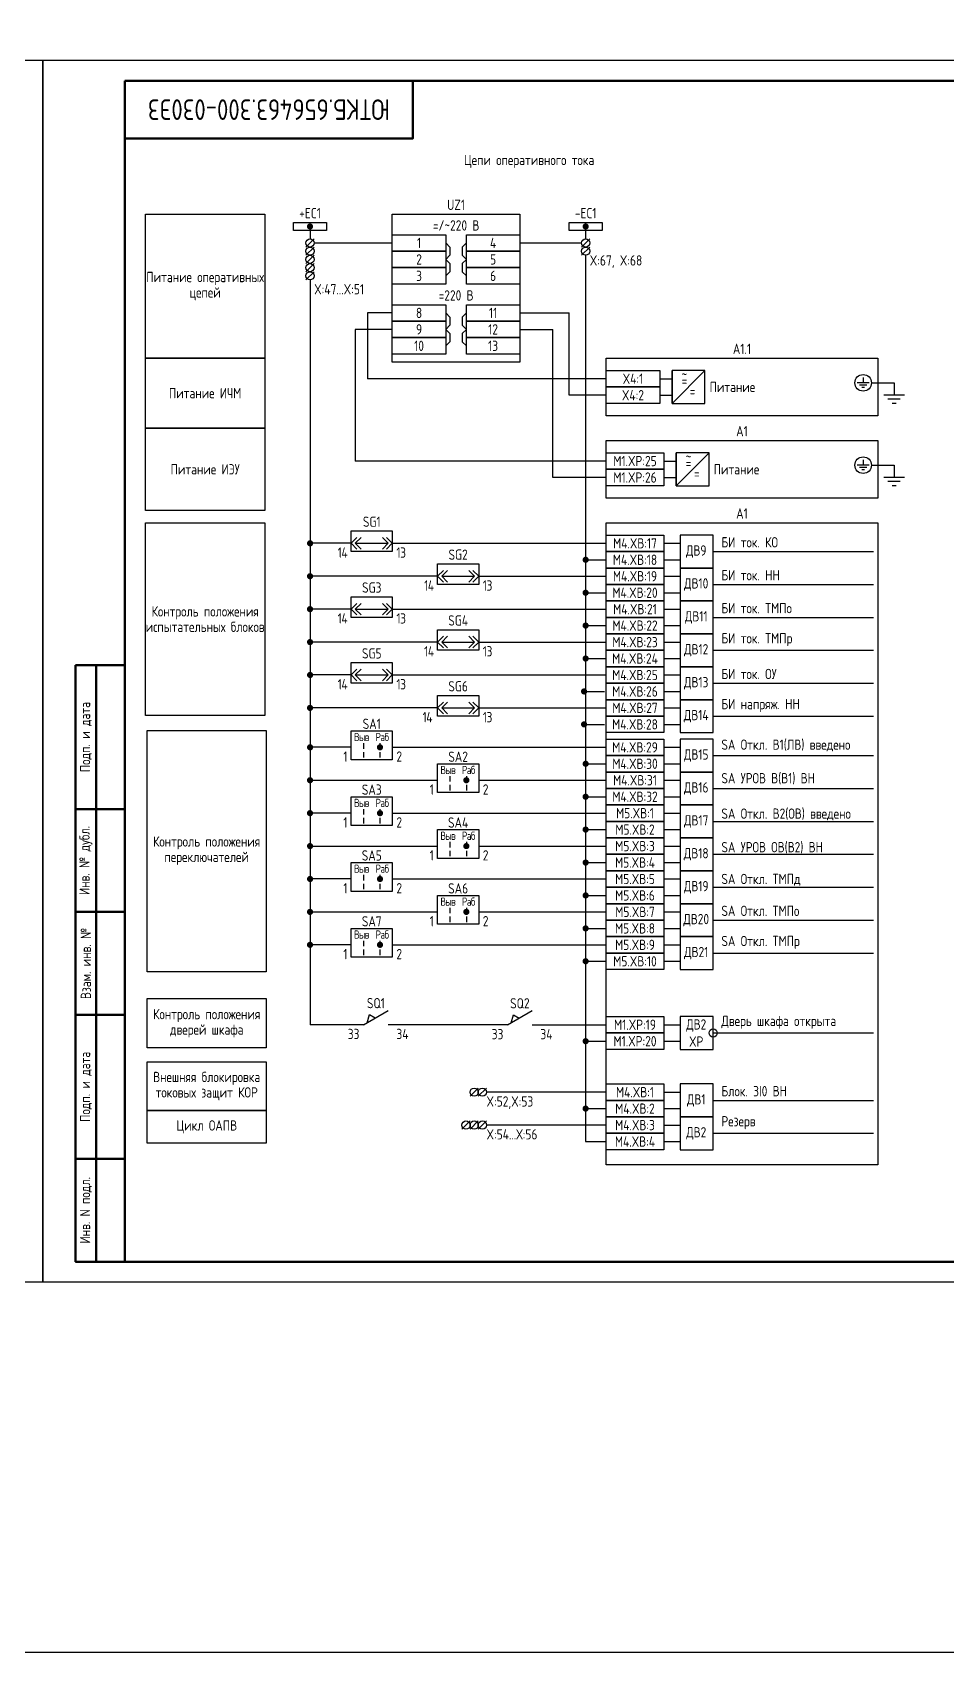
# Model space of a CAD drawing. Header units: millimetres. Extents: x -921 to 3406, y -90 to 586.
# Drawn here: x 417.5 to 639.7, y -90 to 303.8 of the extents above; entities that cross this region are included whole.
import ezdxf

# ---------------------------------------------------------------- set-up
doc = ezdxf.new("R2010")
doc.units = ezdxf.units.MM
doc.styles.add('Gost_type_A', font='GOST_A.TTF')

# ---------------------------------------------------------------- blocks, each defined once
blk = doc.blocks.new('Формат_А3')
blk.add_lwpolyline([(-420, 297), (0, 297), (0, 0), (-420, 0)], close=True)
at = {"lineweight": 50}
blk.add_lwpolyline([(-400, 292), (-5, 292), (-5, 5), (-400, 5)], close=True, dxfattribs=at)
blk = doc.blocks.new('POINT')
at = {"const_width": 0.75}
blk.add_lwpolyline([(-0.375, 0, 1), (0.375, 0, 1)], format="xyb", close=True, dxfattribs=at)
blk = doc.blocks.new('Шинка')
blk.add_lwpolyline([(-4, 1), (4, 1), (4, -1), (-4, -1)], close=True)
blk.add_blockref('POINT', (0, 0))
blk = doc.blocks.new('БИ_разъем')
for p, q in [((0, 0), (1.41, 1.41)), ((0, 0), (1.41, 1.41)), ((0, 0), (1.41, -1.41)), ((0, 0), (1.41, -1.41)), ((1, 0), (2.41, 1.41)), ((1, 0), (2.41, -1.41)), ((1, 0), (9, 0)), ((9, 0), (7.59, 1.41)), ((9, 0), (7.59, -1.41)), ((10, 0), (8.59, 1.41)), ((10, 0), (8.59, 1.41)), ((10, 0), (8.59, -1.41)), ((10, 0), (8.59, -1.41))]:
    blk.add_line(p, q)
blk = doc.blocks.new('Переключатель_положение')
for p, q in [((2, 1), (2, -0.34)), ((2, -1.14), (2, -2.49))]:
    blk.add_line(p, q)
blk = doc.blocks.new('Штамп угловой верхний')
at = {"lineweight": 50}
blk.add_lwpolyline([(0, 0), (70, 0), (70, -14), (0, -14)], close=True, dxfattribs=at)
blk = doc.blocks.new('Штамп левый нижний')
at = {"lineweight": 50}
for points in [[(-12, 145), (-7, 145), (-7, 110), (-12, 110)], [(-7, 145), (0, 145), (0, 110), (-7, 110)], [(-12, 110), (-7, 110), (-7, 85), (-12, 85)], [(-7, 110), (0, 110), (0, 85), (-7, 85)], [(-12, 85), (-7, 85), (-7, 60), (-12, 60)], [(-7, 85), (0, 85), (0, 60), (-7, 60)], [(-12, 60), (-7, 60), (-7, 25), (-12, 25)], [(-7, 60), (0, 60), (0, 25), (-7, 25)], [(-12, 25), (-7, 25), (-7, 0), (-12, 0)], [(-7, 25), (0, 25), (0, 0), (-7, 0)]]:
    blk.add_lwpolyline(points, close=True, dxfattribs=at)
at = {"char_height": 2.5, "attachment_point": 5, "rotation": 90, "style": 'Gost_type_A'}
for s, insert, width in [('Подп. и дата', (-9.5, 127.5), 35), ('Инв. № дубл.', (-9.5, 97.5), 25), ('Взам. инв. №', (-9.5, 72.5), 25), ('Подп. и дата', (-9.5, 42.5), 35), ('Инв. N подл.', (-9.5, 12.5), 25)]:
    blk.add_mtext(s, dxfattribs=dict(at, insert=insert, width=width))

msp = doc.modelspace()

# ---------------------------------------------------------------- linework, layer by layer
for p, q in [((485, 256.59), (485, 253.59)), ((552, 256.59), (552, 253.59)), ((486, 253.59), (484, 251.59)), ((486, 252.59), (505, 252.59)), ((536, 252.59), (551, 252.59)), ((553, 253.59), (551, 251.59)), ((486, 251.59), (484, 249.59)), ((486, 249.59), (484, 247.59)), ((553, 251.59), (551, 249.59)), ((552, 249.59), (552, 34.2)), ((486, 247.59), (484, 245.59)), ((486, 245.59), (484, 243.59)), ((485, 243.59), (485, 62.59)), ((505, 235.59), (499, 235.59)), ((499, 235.59), (499, 219.59)), ((536, 235.59), (548, 235.59)), ((548, 215.59), (548, 235.59)), ((496, 231.59), (496, 199.59)), ((505, 231.59), (496, 231.59)), ((536, 231.59), (544, 231.59)), ((544, 195.59), (544, 231.59)), ((573, 213.59), (573, 221.59)), ((573, 213.59), (581, 221.59)), ((557, 219.59), (499, 219.59)), ((621.48, 218.59), (627, 218.59)), ((557, 215.59), (548, 215.59)), ((574, 193.59), (574, 201.59)), ((574, 193.59), (582, 201.59)), ((557, 199.59), (496, 199.59)), ((621.48, 198.59), (627, 198.59)), ((557, 195.59), (544, 195.59)), ((495, 179.59), (485, 179.59)), ((505, 179.59), (557, 179.59)), ((571, 179.59), (575, 179.59)), ((583, 177.59), (622, 177.59)), ((552, 175.59), (557, 175.59)), ((571, 175.59), (575, 175.59)), ((516, 171.59), (485, 171.59)), ((526, 171.59), (557, 171.59)), ((571, 171.59), (575, 171.59)), ((583, 169.59), (622, 169.59)), ((552, 167.59), (557, 167.59)), ((571, 167.59), (575, 167.59)), ((495, 163.59), (485, 163.59)), ((505, 163.59), (557, 163.59)), ((571, 163.59), (575, 163.59)), ((583, 161.59), (622, 161.59)), ((552, 159.59), (557, 159.59)), ((571, 159.59), (575, 159.59)), ((516, 155.59), (485, 155.59)), ((526, 155.59), (557, 155.59)), ((571, 155.59), (575, 155.59)), ((583, 153.59), (622, 153.59)), ((552, 151.59), (557, 151.59)), ((571, 151.59), (575, 151.59)), ((495, 147.59), (485, 147.59)), ((505, 147.59), (557, 147.59)), ((571, 147.59), (575, 147.59)), ((551.62, 143.59), (556.62, 143.59)), ((571, 143.59), (575, 143.59)), ((583, 145.59), (622, 145.59)), ((516, 139.59), (485, 139.59)), ((526, 139.59), (557, 139.59)), ((571, 139.59), (575, 139.59)), ((551.62, 135.59), (556.62, 135.59)), ((571, 135.59), (575, 135.59)), ((583, 137.59), (622, 137.59)), ((495, 130.01), (485, 130.01)), ((505, 130.01), (557, 130.01)), ((571, 130.01), (575, 130.01)), ((552, 126.01), (557, 126.01)), ((571, 126.01), (575, 126.01)), ((583, 128.01), (622, 128.01)), ((485, 122.01), (516, 122.01)), ((526, 122.01), (557, 122.01)), ((571, 122.01), (575, 122.01)), ((583, 120.01), (622, 120.01)), ((552, 118.01), (557, 118.01)), ((571, 118.01), (575, 118.01)), ((495, 114.01), (485, 114.01)), ((505, 114.01), (557, 114.01)), ((571, 114.01), (575, 114.01)), ((583, 112.01), (622, 112.01)), ((552, 110.01), (557, 110.01)), ((571, 110.01), (575, 110.01)), ((485, 106.01), (516, 106.01)), ((526, 106.01), (557, 106.01)), ((571, 106.01), (575, 106.01)), ((583, 104.01), (622, 104.01)), ((552, 102.01), (557, 102.01)), ((571, 102.01), (575, 102.01)), ((495, 98.01), (485, 98.01)), ((505, 98.01), (557, 98.01)), ((571, 98.01), (575, 98.01)), ((583, 96.01), (622, 96.01)), ((552, 94.01), (557, 94.01)), ((571, 94.01), (575, 94.01)), ((485, 90.01), (516, 90.01)), ((526, 90.01), (557, 90.01)), ((571, 90.01), (575, 90.01)), ((583, 88.01), (622, 88.01)), ((552, 86.01), (557, 86.01)), ((571, 86.01), (575, 86.01)), ((495, 82.01), (485, 82.01)), ((505, 82.01), (557, 82.01)), ((571, 82.01), (575, 82.01)), ((583, 80.01), (622, 80.01)), ((552, 78.01), (557, 78.01)), ((571, 78.01), (575, 78.01)), ((498, 62.59), (504, 66.05)), ((498.86, 63.09), (499.43, 65.08)), ((499.43, 65.08), (500.87, 64.25)), ((533, 62.55), (539, 66.01)), ((533.86, 63.05), (534.43, 65.03)), ((534.43, 65.03), (535.87, 64.2)), ((498, 62.59), (485, 62.59)), ((533, 62.55), (504, 62.55)), ((539, 62.59), (557, 62.59)), ((571, 62.59), (575, 62.59)), ((583, 60.59), (622, 60.59)), ((552, 58.59), (557, 58.59)), ((552, 58.59), (557, 58.59)), ((571, 58.59), (575, 58.59)), ((525.9, 47.2), (523.9, 45.2)), ((527.9, 47.2), (525.9, 45.2)), ((557, 46.2), (527.9, 46.2)), ((571, 46.2), (575, 46.2)), ((583, 44.2), (622, 44.2)), ((552, 42.2), (557, 42.2)), ((571, 42.2), (575, 42.2)), ((523.9, 39.2), (521.9, 37.2)), ((525.9, 39.2), (523.9, 37.2)), ((527.9, 39.2), (525.9, 37.2)), ((557, 38.2), (527.9, 38.2)), ((571, 38.2), (575, 38.2)), ((583, 36.2), (622, 36.2)), ((552, 34.2), (557, 34.2)), ((571, 34.2), (575, 34.2))]:
    msp.add_line(p, q)
at = {"ltscale": 4}
for p, q in [((570, 219.59), (573, 219.59)), ((570, 215.59), (573, 215.59)), ((571, 199.59), (574, 199.59)), ((571, 195.59), (574, 195.59))]:
    msp.add_line(p, q, dxfattribs=at)
at = {"ltscale": 4.32}
for p, q in [((620.89, 218.59), (618.04, 218.59)), ((620.32, 218.02), (618.61, 218.02)), ((619.75, 217.45), (619.18, 217.45)), ((619.46, 219.88), (619.46, 218.59)), ((627, 218.59), (627, 215.59)), ((629.5, 215.59), (624.5, 215.59)), ((628.5, 214.59), (625.5, 214.59)), ((627.5, 213.59), (626.5, 213.59)), ((620.89, 198.59), (618.04, 198.59)), ((620.32, 198.02), (618.61, 198.02)), ((619.75, 197.45), (619.18, 197.45)), ((619.46, 199.88), (619.46, 198.59)), ((627, 198.59), (627, 195.59)), ((629.5, 195.59), (624.5, 195.59)), ((628.5, 194.59), (625.5, 194.59)), ((627.5, 193.59), (626.5, 193.59))]:
    msp.add_line(p, q, dxfattribs=at)
for points in [[(-920.84, 586), (3406.45, 586), (3406.45, -90), (-920.84, -90)], [(473.98, 224.59), (445, 224.59), (445, 259.59), (473.98, 259.59)], [(505, 259.59), (536, 259.59), (536, 223.59), (505, 223.59)], [(505, 254.59), (518, 254.59), (518, 250.59), (505, 250.59)], [(523, 254.59), (536, 254.59), (536, 250.59), (523, 250.59)], [(505, 250.59), (518, 250.59), (518, 246.59), (505, 246.59)], [(523, 250.59), (536, 250.59), (536, 246.59), (523, 246.59)], [(505, 246.59), (518, 246.59), (518, 242.59), (505, 242.59)], [(523, 246.59), (536, 246.59), (536, 242.59), (523, 242.59)], [(505, 237.59), (518, 237.59), (518, 233.59), (505, 233.59)], [(523, 237.59), (536, 237.59), (536, 233.59), (523, 233.59)], [(505, 233.59), (518, 233.59), (518, 229.59), (505, 229.59)], [(523, 233.59), (536, 233.59), (536, 229.59), (523, 229.59)], [(505, 229.59), (518, 229.59), (518, 225.59), (505, 225.59)], [(523, 229.59), (536, 229.59), (536, 225.59), (523, 225.59)], [(473.98, 207.59), (445, 207.59), (445, 224.59), (473.98, 224.59)], [(557, 224.59), (623, 224.59), (623, 210.59), (557, 210.59)], [(557, 221.59), (570, 221.59), (570, 217.59), (557, 217.59)], [(557, 217.59), (570, 217.59), (570, 213.59), (557, 213.59)], [(473.99, 187.59), (445, 187.59), (445, 207.59), (473.99, 207.59)], [(557, 204.59), (623, 204.59), (623, 190.59), (557, 190.59)], [(557, 201.59), (571, 201.59), (571, 197.59), (557, 197.59)], [(557, 197.59), (571, 197.59), (571, 193.59), (557, 193.59)], [(474, 137.74), (445, 137.74), (445, 184.59), (474, 184.59)], [(495, 182.59), (505, 182.59), (505, 177.59), (495, 177.59)], [(557, 184.59), (623, 184.59), (623, 28.58), (557, 28.58)], [(557, 181.59), (571, 181.59), (571, 177.59), (557, 177.59)], [(557, 177.59), (571, 177.59), (571, 173.59), (557, 173.59)], [(516, 174.59), (526, 174.59), (526, 169.59), (516, 169.59)], [(557, 173.59), (571, 173.59), (571, 169.59), (557, 169.59)], [(557, 169.59), (571, 169.59), (571, 165.59), (557, 165.59)], [(495, 166.59), (505, 166.59), (505, 161.59), (495, 161.59)], [(557, 165.59), (571, 165.59), (571, 161.59), (557, 161.59)], [(557, 161.59), (571, 161.59), (571, 157.59), (557, 157.59)], [(516, 158.59), (526, 158.59), (526, 153.59), (516, 153.59)], [(557, 157.59), (571, 157.59), (571, 153.59), (557, 153.59)], [(557, 153.59), (571, 153.59), (571, 149.59), (557, 149.59)], [(495, 150.59), (505, 150.59), (505, 145.59), (495, 145.59)], [(557, 149.59), (571, 149.59), (571, 145.59), (557, 145.59)], [(516, 142.59), (526, 142.59), (526, 137.59), (516, 137.59)], [(557, 145.59), (571, 145.59), (571, 141.59), (557, 141.59)], [(557, 141.59), (571, 141.59), (571, 137.59), (557, 137.59)], [(474.35, 75.43), (445.37, 75.43), (445.37, 134.09), (474.35, 134.09)], [(495, 134.01), (505, 134.01), (505, 127.01), (495, 127.01)], [(557, 137.59), (571, 137.59), (571, 133.59), (557, 133.59)], [(557, 132.01), (571, 132.01), (571, 128.01), (557, 128.01)], [(516, 126.01), (526, 126.01), (526, 119.01), (516, 119.01)], [(557, 128.01), (571, 128.01), (571, 124.01), (557, 124.01)], [(557, 124.01), (571, 124.01), (571, 120.01), (557, 120.01)], [(557, 120.01), (571, 120.01), (571, 116.01), (557, 116.01)], [(495, 118.01), (505, 118.01), (505, 111.01), (495, 111.01)], [(557, 116.01), (571, 116.01), (571, 112.01), (557, 112.01)], [(557, 112.01), (571, 112.01), (571, 108.01), (557, 108.01)], [(516, 110.01), (526, 110.01), (526, 103.01), (516, 103.01)], [(557, 108.01), (571, 108.01), (571, 104.01), (557, 104.01)], [(557, 104.01), (571, 104.01), (571, 100.01), (557, 100.01)], [(495, 102.01), (505, 102.01), (505, 95.01), (495, 95.01)], [(557, 100.01), (571, 100.01), (571, 96.01), (557, 96.01)], [(557, 96.01), (571, 96.01), (571, 92.01), (557, 92.01)], [(516, 94.01), (526, 94.01), (526, 87.01), (516, 87.01)], [(557, 92.01), (571, 92.01), (571, 88.01), (557, 88.01)], [(557, 88.01), (571, 88.01), (571, 84.01), (557, 84.01)], [(495, 86.01), (505, 86.01), (505, 79.01), (495, 79.01)], [(557, 84.01), (571, 84.01), (571, 80.01), (557, 80.01)], [(557, 80.01), (571, 80.01), (571, 76.01), (557, 76.01)], [(474.35, 56.95), (445.38, 56.95), (445.38, 68.95), (474.35, 68.95)], [(557, 64.59), (571, 64.59), (571, 60.59), (557, 60.59)], [(557, 64.59), (571, 64.59), (571, 60.59), (557, 60.59)], [(557, 60.59), (571, 60.59), (571, 56.59), (557, 56.59)], [(474.35, 41.77), (445.41, 41.77), (445.41, 53.59), (474.35, 53.59)], [(557, 48.2), (571, 48.2), (571, 44.2), (557, 44.2)], [(557, 44.2), (571, 44.2), (571, 40.2), (557, 40.2)], [(474.35, 33.77), (445.41, 33.77), (445.41, 41.77), (474.35, 41.77)], [(557, 40.2), (571, 40.2), (571, 36.2), (557, 36.2)], [(557, 36.2), (571, 36.2), (571, 32.2), (557, 32.2)]]:
    msp.add_lwpolyline(points, close=True)
for points in [[(518, 252.59), (519, 251.59), (519, 249.59), (518, 248.59)], [(523, 252.59), (522, 251.59), (522, 249.59), (523, 248.59)], [(518, 248.59), (519, 247.59), (519, 245.59), (518, 244.59)], [(523, 248.59), (522, 247.59), (522, 245.59), (523, 244.59)], [(518, 235.59), (519, 234.59), (519, 232.59), (518, 231.59)], [(523, 235.59), (522, 234.59), (522, 232.59), (523, 231.59)], [(518, 231.59), (519, 230.59), (519, 228.59), (518, 227.59)], [(523, 231.59), (522, 230.59), (522, 228.59), (523, 227.59)]]:
    msp.add_lwpolyline(points)
at = {"ltscale": 4}
for points in [[(573, 213.59), (581, 213.59), (581, 221.59), (573, 221.59)], [(574, 193.59), (582, 193.59), (582, 201.59), (574, 201.59)], [(575, 173.59), (583, 173.59), (583, 181.59), (575, 181.59)], [(575, 165.59), (583, 165.59), (583, 173.59), (575, 173.59)], [(575, 157.59), (583, 157.59), (583, 165.59), (575, 165.59)], [(575, 149.59), (583, 149.59), (583, 157.59), (575, 157.59)], [(575, 141.59), (583, 141.59), (583, 149.59), (575, 149.59)], [(575, 133.59), (583, 133.59), (583, 141.59), (575, 141.59)], [(575, 124.01), (583, 124.01), (583, 132.01), (575, 132.01)], [(575, 116.01), (583, 116.01), (583, 124.01), (575, 124.01)], [(575, 108.01), (583, 108.01), (583, 116.01), (575, 116.01)], [(575, 100.01), (583, 100.01), (583, 108.01), (575, 108.01)], [(575, 92.01), (583, 92.01), (583, 100.01), (575, 100.01)], [(575, 84.01), (583, 84.01), (583, 92.01), (575, 92.01)], [(575, 76.01), (583, 76.01), (583, 84.01), (575, 84.01)], [(575, 56.59), (583, 56.59), (583, 64.59), (575, 64.59)], [(575, 40.2), (583, 40.2), (583, 48.2), (575, 48.2)], [(575, 32.2), (583, 32.2), (583, 40.2), (575, 40.2)]]:
    msp.add_lwpolyline(points, close=True, dxfattribs=at)
for centre, radius in [((485, 252.59), 1), ((552, 252.59), 1), ((485, 250.59), 1), ((485, 248.59), 1), ((552, 250.59), 1), ((485, 246.59), 1), ((485, 244.59), 1), ((619.46, 218.59), 2.02), ((619.46, 198.59), 2.02), ((583, 60.59), 1), ((524.9, 46.2), 1), ((526.9, 46.2), 1), ((522.9, 38.2), 1), ((524.9, 38.2), 1), ((526.9, 38.2), 1)]:
    msp.add_circle(centre, radius)

# ---------------------------------------------------------------- block references
at = {"color": 1}
for name, p in [('Формат_А3', (420, 0)), ('Формат_А3', (840, 0)), ('Штамп левый нижний', (440, 5))]:
    msp.add_blockref(name, p, dxfattribs=at)
for name, p in [('Штамп угловой верхний', (440, 292)), ('Шинка', (485, 256.59)), ('Шинка', (552, 256.59)), ('POINT', (485, 179.59)), ('БИ_разъем', (495, 179.59)), ('POINT', (552, 175.59)), ('POINT', (485, 171.59)), ('БИ_разъем', (516, 171.59)), ('POINT', (552, 167.59)), ('POINT', (485, 163.59)), ('БИ_разъем', (495, 163.59)), ('POINT', (552, 159.59)), ('POINT', (485, 155.59)), ('БИ_разъем', (516, 155.59)), ('POINT', (552, 151.59)), ('POINT', (485, 147.59)), ('БИ_разъем', (495, 147.59)), ('POINT', (551.62, 143.59)), ('POINT', (485, 139.59)), ('БИ_разъем', (516, 139.59)), ('POINT', (551.62, 135.59)), ('POINT', (485, 130.01)), ('Переключатель_положение', (496, 130.01)), ('POINT', (502, 130.01)), ('Переключатель_положение', (500, 130.01)), ('POINT', (552, 126.01)), ('POINT', (485, 122.01)), ('Переключатель_положение', (517, 122.01)), ('POINT', (523, 122.01)), ('Переключатель_положение', (521, 122.01)), ('POINT', (552, 118.01)), ('POINT', (485, 114.01)), ('Переключатель_положение', (496, 114.01)), ('POINT', (502, 114.01)), ('Переключатель_положение', (500, 114.01)), ('POINT', (552, 110.01)), ('POINT', (485, 106.01)), ('Переключатель_положение', (517, 106.01)), ('POINT', (523, 106.01)), ('Переключатель_положение', (521, 106.01)), ('POINT', (552, 102.01)), ('POINT', (485, 98.01)), ('Переключатель_положение', (496, 98.01)), ('POINT', (502, 98.01)), ('Переключатель_положение', (500, 98.01)), ('POINT', (552, 94.01)), ('POINT', (485, 90.01)), ('Переключатель_положение', (517, 90.01)), ('POINT', (523, 90.01)), ('Переключатель_положение', (521, 90.01)), ('POINT', (552, 86.01)), ('POINT', (485, 82.01)), ('Переключатель_положение', (496, 82.01)), ('POINT', (502, 82.01)), ('Переключатель_положение', (500, 82.01)), ('POINT', (552, 78.01)), ('POINT', (552, 58.59)), ('POINT', (552, 58.59)), ('POINT', (552, 42.2))]:
    msp.add_blockref(name, p)

# ---------------------------------------------------------------- texts
at = {"insert": (475, 285), "char_height": 5, "width": 70, "attachment_point": 5, "rotation": 180, "style": 'Gost_type_A'}
msp.add_mtext('ЮТКБ.656463.300-030Э3', dxfattribs=at)
at = {"char_height": 2.5, "line_spacing_factor": 0.9, "style": 'Gost_type_A'}
for s, insert, width, attachment_point in [('Цепи оперативного тока', (538.25, 272.41), 197.5, 5), ('UZ1', (520.5, 260.59), 31, 8), ('=/~220 В', (520.5, 255.59), 31, 8), ('X:67, X:68', (553, 249.59), 16, 1), ('Питание оперативных цепей', (459.49, 242.09), 28.9833, 5), ('X:47...X:51', (486, 242.59), 16, 1), ('=220 В', (520.5, 238.59), 31, 8), ('A1.1', (590, 225.59), 66, 8), ('Питание ИЧМ', (459.49, 216.09), 28.9833, 5), ('A1', (590, 205.59), 66, 8), ('Питание ИЭУ', (459.5, 197.59), 28.9936, 5), ('SG1', (500, 183.59), 10, 8), ('A1', (590, 185.59), 66, 8), ('{\\T0.9;14}', (494, 178.59), 5, 3), ('{\\T0.9;13}', (506, 178.59), 5, 1), ('SG2', (521, 175.59), 10, 8), ('SG3', (500, 167.59), 10, 8), ('{\\T0.9;14}', (515, 170.59), 5, 3), ('{\\T0.9;13}', (527, 170.59), 5, 1), ('Контроль положения\\Pиспытательных блоков', (459.5, 161.17), 28.996, 5), ('{\\T0.9;14}', (494, 162.59), 5, 3), ('{\\T0.9;13}', (506, 162.59), 5, 1), ('SG4', (521, 159.59), 10, 8), ('SG5', (500, 151.59), 10, 8), ('{\\T0.9;14}', (515, 154.59), 5, 3), ('{\\T0.9;13}', (527, 154.59), 5, 1), ('{\\T0.9;14}', (494, 146.59), 5, 3), ('{\\T0.9;13}', (506, 146.59), 5, 1), ('SG6', (521, 143.59), 10, 8), ('{\\T0.9;14}', (514.62, 138.59), 5, 3), ('{\\T0.9;13}', (527, 138.59), 5, 1), ('Контроль положения\\Pпереключателей', (459.86, 104.91), 28.9737, 5), ('Контроль положения\\Pдверей шкафа', (459.88, 62.95), 29.0042, 5), ('Внешняя блокировка токовых защит КОР', (459.88, 47.68), 28.935, 5), ('X:52,X:53', (527.9, 45.2), 8, 1), ('Цикл ОАПВ', (459.88, 37.77), 28.935, 5), ('X:54...Х:56', (527.9, 37.2), 8, 1)]:
    msp.add_mtext(s, dxfattribs=dict(at, insert=insert, width=width, attachment_point=attachment_point))
at = {"style": 'Gost_type_A'}
for s, insert, char_height, width, attachment_point in [('+EC1', (485, 258.59), 2.5, 10, 8), ('-EC1', (552, 258.59), 2.5, 10, 8), ('1', (511.5, 252.59), 2.5, 13, 5), ('4', (529.5, 252.59), 2.5, 13, 5), ('2', (511.5, 248.59), 2.5, 13, 5), ('5', (529.5, 248.59), 2.5, 13, 5), ('3', (511.5, 244.59), 2.5, 13, 5), ('6', (529.5, 244.59), 2.5, 13, 5), ('8', (511.5, 235.59), 2.5, 13, 5), ('11', (529.5, 235.59), 2.5, 13, 5), ('9', (511.5, 231.59), 2.5, 13, 5), ('12', (529.5, 231.59), 2.5, 13, 5), ('10', (511.5, 227.59), 2.5, 13, 5), ('13', (529.5, 227.59), 2.5, 13, 5), ('X4:1', (563.5, 219.59), 2.5, 13, 5), ('~', (576, 220.63), 2.5, 2.7, 5), ('X4:2', (563.5, 215.59), 2.5, 13, 5), ('=', (576, 219.13), 2.5, 6, 5), ('=', (578, 216.59), 2.5, 6, 5), ('Питание', (587.67, 217.58), 2.5, 11.3452, 5), ('M1.XP:25', (564, 199.59), 2.5, 13.9956, 5), ('~', (577, 200.63), 2.5, 2.7, 5), ('=', (577, 199.13), 2.5, 6, 5), ('Питание', (588.67, 197.58), 2.5, 11.3452, 5), ('M1.XP:26', (564, 195.59), 2.5, 13.9956, 5), ('=', (579, 196.59), 2.5, 6, 5), ('M4.XВ:17', (564, 179.59), 2.5, 14, 5), ('ДВ9', (578.88, 177.59), 2.5, 7.7588, 5), ('БИ ток. КО', (585, 178.59), 2.5, 46.288, 7), ('M4.XВ:18', (564, 175.59), 2.5, 14, 5), ('M4.XВ:19', (564, 171.59), 2.5, 14, 5), ('ДВ10', (578.88, 169.59), 2.5, 7.7588, 5), ('БИ ток. НН', (585, 170.59), 2.5, 46.0438, 7), ('M4.XВ:20', (564, 167.59), 2.5, 14, 5), ('M4.XВ:21', (564, 163.59), 2.5, 14, 5), ('ДВ11', (578.88, 161.59), 2.5, 7.7588, 5), ('БИ ток. ТМПо', (585, 162.59), 2.5, 43.2348, 7), ('M4.XВ:22', (564, 159.59), 2.5, 14, 5), ('БИ ток. ТМПр', (585, 154.59), 2.5, 43.5031, 7), ('M4.XВ:23', (564, 155.59), 2.5, 14, 5), ('ДВ12', (578.88, 153.59), 2.5, 7.7588, 5), ('M4.XВ:24', (564, 151.59), 2.5, 14, 5), ('M4.XВ:25', (564, 147.59), 2.5, 14, 5), ('ДВ13', (578.88, 145.59), 2.5, 7.7588, 5), ('\\pxt6;БИ ток. ОУ', (585, 146.59), 2.5, 43.2348, 7), ('M4.XВ:26', (564, 143.59), 2.5, 14, 5), ('БИ напряж. НН', (585, 138.59), 2.5, 37.4344, 7), ('M4.XВ:27', (564, 139.59), 2.5, 14, 5), ('ДВ14', (578.88, 137.59), 2.5, 7.7588, 5), ('SA1', (500, 134.47), 2.5, 10, 8), ('M4.XВ:28', (564, 135.59), 2.5, 14, 5), ('{\\T0.9;Выв}', (497.5, 132.51), 2, 5, 5), ('{\\T0.9;Раб}', (502.5, 132.51), 2, 5, 5), ('M4.XВ:29', (564, 130.01), 2.5, 14, 5), ('SA Откл. В1(ЛВ) введено', (585, 129.01), 2.5, 44.8565, 7), ('{\\T0.9;1}', (494, 129.01), 2.5, 5, 3), ('SA2', (521, 126.47), 2.5, 10, 8), ('M4.XВ:30', (564, 126.01), 2.5, 14, 5), ('ДВ15', (578.88, 128.01), 2.5, 7.7588, 5), ('{\\T0.9;Выв}', (518.5, 124.51), 2, 5, 5), ('{\\T0.9;Раб}', (523.5, 124.51), 2, 5, 5), ('M4.XВ:31', (564, 122.01), 2.5, 14, 5), ('SA УРОВ В(В1) ВН', (585, 121.01), 2.5, 41.6473, 7), ('SA3', (500, 118.47), 2.5, 10, 8), ('{\\T0.9;1}', (515, 121.01), 2.5, 5, 3), ('{\\T0.9;2}', (527, 121.01), 2.5, 5, 1), ('M4.XВ:32', (564, 118.01), 2.5, 14, 5), ('ДВ16', (578.88, 120.01), 2.5, 7.7588, 5), ('{\\T0.9;Выв}', (497.5, 116.51), 2, 5, 5), ('{\\T0.9;Раб}', (502.5, 116.51), 2, 5, 5), ('M5.XВ:1', (564, 114.01), 2.5, 14, 5), ('\\pxt2,12;SA Откл. В2(ОВ) введено', (585, 112.25), 2.5, 33.2125, 7), ('{\\T0.9;1}', (494, 113.01), 2.5, 5, 3), ('SA4', (521, 110.47), 2.5, 10, 8), ('M5.XВ:2', (564, 110.01), 2.5, 14, 5), ('ДВ17', (578.88, 112.01), 2.5, 7.7588, 5), ('{\\T0.9;Выв}', (518.5, 108.51), 2, 5, 5), ('{\\T0.9;Раб}', (523.5, 108.51), 2, 5, 5), ('M5.XВ:3', (564, 106.01), 2.5, 14, 5), ('SA УРОВ ОВ(В2) ВН', (585, 104.25), 2.5, 43.5604, 7), ('SA5', (500, 102.47), 2.5, 10, 8), ('{\\T0.9;1}', (515, 105.01), 2.5, 5, 3), ('{\\T0.9;2}', (527, 105.01), 2.5, 5, 1), ('M5.XВ:4', (564, 102.01), 2.5, 14, 5), ('ДВ18', (578.88, 104.01), 2.5, 7.7588, 5), ('{\\T0.9;Выв}', (497.5, 100.51), 2, 5, 5), ('{\\T0.9;Раб}', (502.5, 100.51), 2, 5, 5), ('M5.XВ:5', (564, 98.01), 2.5, 14, 5), ('SA Откл. ТМПд', (585, 96.37), 2.5, 42.7082, 7), ('{\\T0.9;1}', (494, 97.01), 2.5, 5, 3), ('SA6', (521, 94.47), 2.5, 10, 8), ('M5.XВ:6', (564, 94.01), 2.5, 14, 5), ('ДВ19', (578.88, 96.01), 2.5, 7.7588, 5), ('{\\T0.9;Выв}', (518.5, 92.51), 2, 5, 5), ('{\\T0.9;Раб}', (523.5, 92.51), 2, 5, 5), ('M5.XВ:7', (564, 90.01), 2.5, 14, 5), ('SA Откл. ТМПо', (585, 89.01), 2.5, 46.8421, 7), ('SA7', (500, 86.47), 2.5, 10, 8), ('{\\T0.9;1}', (515, 89.01), 2.5, 5, 3), ('{\\T0.9;2}', (527, 89.01), 2.5, 5, 1), ('M5.XВ:8', (564, 86.01), 2.5, 14, 5), ('ДВ20', (578.88, 88.01), 2.5, 7.7588, 5), ('{\\T0.9;Выв}', (497.5, 84.51), 2, 5, 5), ('{\\T0.9;Раб}', (502.5, 84.51), 2, 5, 5), ('M5.XВ:9', (564, 82.01), 2.5, 14, 5), ('SA Откл. ТМПр', (585, 81.01), 2.5, 44.5628, 7), ('{\\T0.9;1}', (494, 81.01), 2.5, 5, 3), ('M5.XВ:10', (564, 78.01), 2.5, 14, 5), ('ДВ21', (578.88, 80.01), 2.5, 7.7588, 5), ('SQ1', (501, 66.59), 2.5, 10, 8), ('SQ2', (536, 66.55), 2.5, 10, 8), ('M1.XP:19', (564, 62.59), 2.5, 14, 5), ('ДВ2 XP', (578.88, 60.59), 2.5, 7.7588, 5), ('Дверь шкафа открыта', (585, 61.59), 2.5, 35.9749, 7), ('33', (497, 61.59), 2.5, 6, 3), ('34', (506, 61.59), 2.5, 6, 1), ('33', (532, 61.55), 2.5, 6, 3), ('34', (541, 61.55), 2.5, 6, 1), ('M1.XP:20', (564, 58.59), 2.5, 14, 5), ('M4.XВ:1', (564, 46.2), 2.5, 14, 5), ('Блок. 3I0 ВН', (585, 45.2), 2.5, 46.8301, 7), ('M4.XВ:2', (564, 42.2), 2.5, 14, 5), ('ДВ1', (578.88, 44.2), 2.5, 7.7588, 5), ('M4.XВ:3', (564, 38.2), 2.5, 14, 5), ('Резерв', (585, 37.2), 2.5, 27.8465, 7), ('M4.XВ:4', (564, 34.2), 2.5, 14, 5), ('ДВ2', (578.88, 36.2), 2.5, 7.7588, 5)]:
    msp.add_mtext(s, dxfattribs=dict(at, insert=insert, char_height=char_height, width=width, attachment_point=attachment_point))
at = {"char_height": 2.5, "attachment_point": 1, "style": 'Gost_type_A'}
for insert in [(506, 129.02), (506, 113.02), (506, 97.02), (506, 81.02)]:
    msp.add_mtext('{\\T0.9;2}', dxfattribs=dict(at, insert=insert))

doc.saveas('drawing.dxf')
